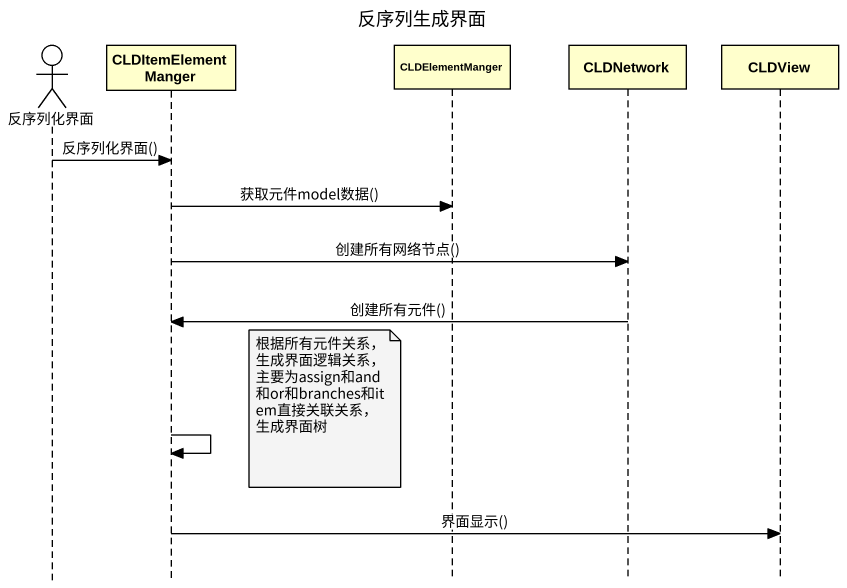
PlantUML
@startuml
title 反序列生成界面
hide footbox
actor 反序列化界面
participant CLDItemElementManger
participant CLDElementManger
participant CLDNetwork
participant CLDView

反序列化界面 -> CLDItemElementManger : 反序列化界面()
CLDItemElementManger -> CLDElementManger : 获取元件model数据()
CLDItemElementManger -> CLDNetwork : 创建所有网络节点()
CLDNetwork -> CLDItemElementManger : 创建所有元件()
note left of CLDElementManger : 根据所有元件关系，生成界面逻辑关系，主要为assign和and和or和branches和item直接关联关系，生成界面树
CLDItemElementManger -> CLDItemElementManger
CLDItemElementManger -> CLDView : 界面显示()
@enduml
